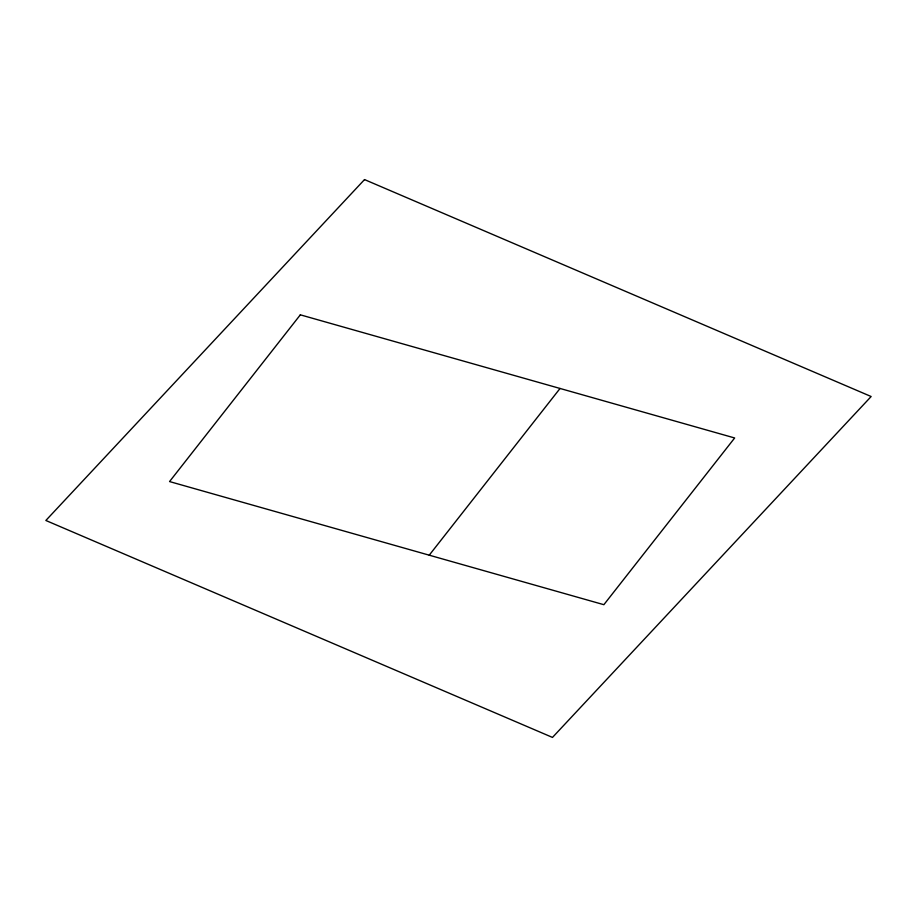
<?xml version="1.0" encoding="UTF-8"?>
<svg xmlns="http://www.w3.org/2000/svg" width="917" height="917" viewBox="0 0 917 917"><rect width="100%" height="100%" fill="white"/><g stroke="black" fill="none" stroke-linecap="round" stroke-linejoin="round"><path stroke-width="1.38" d="M429.236 555.186L560.035 388.464M300.34 314.829L169.553 481.563L603.867 604.693L734.666 437.971L300.34 314.829M364.519 179.583L45.85 520.478L552.481 737.417L871.15 396.522L364.519 179.583"/></g></svg>
